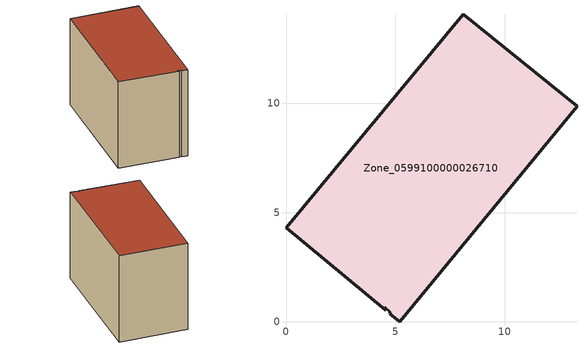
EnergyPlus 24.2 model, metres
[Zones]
Zone_0599100000026710
 floor ground (C_G): 5.2,0 4.74,0.38 4.78,0.46 4.52,0.67 4.57,0.53 0,4.32 8.12,14.09 13.31,9.86 z0
 wall outside (C_F): 5.2,0 13.31,9.86 8.12,14.09 0,4.32 4.57,0.53 4.52,0.67 4.78,0.46 4.74,0.38 5.2,0 z0:8.93
 roof outside (C_R): 4.74,0.38 5.2,0 13.31,9.86 8.12,14.09 0,4.32 4.57,0.53 4.52,0.67 4.78,0.46 z8.93
[BUILDING]
Pand.0599100000026710: North Axis=0; Terrain=City; Loads Convergence Tolerance Value=0.04; Temperature Convergence Tolerance Value=0.4; Solar Distribution=FullExterior; Maximum Number of Warmup Days=25; Minimum Number of Warmup Days=1
[Site:Location]
Rotterdam.The.Hague.AP_ZH_NLD Design_Conditions: Latitude=51.96; Longitude=4.45; Time Zone=1; Elevation=-4.5
[SITE:GROUNDTEMPERATURE:BUILDINGSURFACE]
18, 18, 18, 18, 18, 18, 18, 18, 18, 18, 18, 18
[MATERIAL] Thermal Absorptance=0.9; Solar Absorptance=0.7; Visible Absorptance=0.7
Name | Roughness | Thickness | Conductivity | Density | Specific Heat
G.TI.1946-1964 | MediumSmooth | 0.15 | 1 | 540 | 1210
F.TI.1946-1964 | Rough | 0.3 | 0.857143 | 1920 | 840
R.TI.1946-1964 | MediumRough | 0.2 | 0.277778 | 1500 | 1000
[CONSTRUCTION]
C_G: G.TI.1946-1964
C_F: F.TI.1946-1964
C_R: R.TI.1946-1964
[ZONE]
Zone_0599100000026710: Type=1; Multiplier=1; Ceiling Height=Autocalculate; Volume=Autocalculate; Floor Area=autocalculate; Part of Total Floor Area=Yes
[ZONEINFILTRATION:DESIGNFLOWRATE]
Infil_Zone_0599100000026710: Zone or ZoneList or Space or SpaceList=Zone_0599100000026710; Schedule=AlwaysOn; Design Flow Rate Calculation Method=Flow/Area; Flow Rate per Floor Area=0.003; Constant Term Coefficient=1; Temperature Term Coefficient=0; Velocity Term Coefficient=0; Velocity Squared Term Coefficient=0
[HVACTEMPLATE:ZONE:IDEALLOADSAIRSYSTEM]
Zone_0599100000026710: Maximum Heating Supply Air Temperature=50; Minimum Cooling Supply Air Temperature=13; Maximum Heating Supply Air Humidity Ratio=0.0156; Minimum Cooling Supply Air Humidity Ratio=0.0077; Heating Limit=NoLimit; Cooling Limit=NoLimit; Dehumidification Control Type=ConstantSensibleHeatRatio; Cooling Sensible Heat Ratio=0.7; Dehumidification Setpoint=60; Humidification Control Type=None; Humidification Setpoint=30; Outdoor Air Method=None; Outdoor Air Flow Rate per Person=0.00944; Outdoor Air Flow Rate per Zone Floor Area=0; Outdoor Air Flow Rate per Zone=0; Demand Controlled Ventilation Type=None; Outdoor Air Economizer Type=NoEconomizer; Heat Recovery Type=None; Sensible Heat Recovery Effectiveness=0.7; Latent Heat Recovery Effectiveness=0.65
[ZONECONTROL:THERMOSTAT]
ThermostatControl_Zone_0599100000026710: Zone or ZoneList=Zone_0599100000026710; Control Type Schedule=DualSetpointControlType; Control 1=Thermostat_Zone_0599100000026710; Temperature Difference Between Cutout And Setpoint=0
[THERMOSTATSETPOINT:DUALSETPOINT]
Thermostat_Zone_0599100000026710: Heating Setpoint Temperature Schedule=HeatingSetpoint_Zone_0599100000026710; Cooling Setpoint Temperature Schedule=CoolingSetpoint_Zone_0599100000026710
[SCHEDULE:COMPACT]
HeatingSetpoint_Zone_0599100000026710: Through: 12/31, For: AllDays, Until: 24:00, 21
CoolingSetpoint_Zone_0599100000026710: Through: 12/31, For: AllDays, Until: 24:00, 24
DualSetpointControlType: Through: 12/31, For: AllDays, Until: 24:00, 4
AlwaysOn: Through: 12/31, For: AllDays, Until: 24:00, 1
